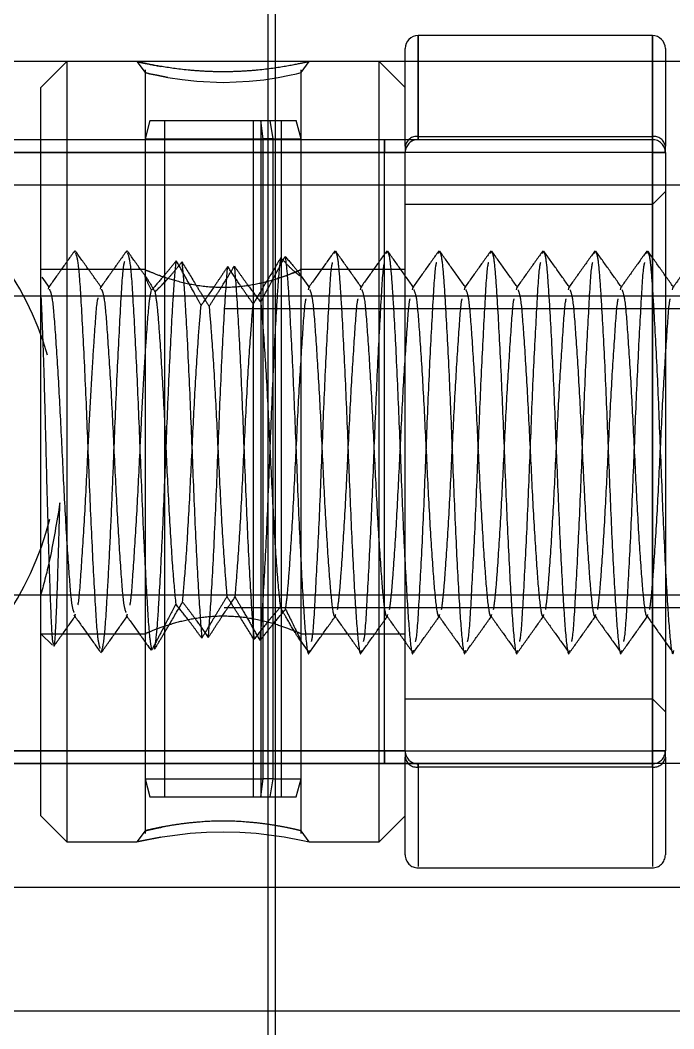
# Model space of a CAD drawing. Header units: metres. Extents: x 0 to 21025, y 0 to 14850.
# Drawn here: x 2792.48 to 2817.61, y 9337.06 to 9375.84 of the extents above; entities that cross this region are included whole.
import ezdxf

# ---------------------------------------------------------------- set-up
doc = ezdxf.new("R2010")
doc.units = ezdxf.units.M
doc.header["$LTSCALE"] = 25
doc.linetypes.add('HIDDEN2', pattern=[4.7625, 3.175, -1.5875])
for name, color, linetype in [('SL1', 8, 'Continuous'), ('SL4', 4, 'Continuous'), ('ST1', 7, 'HIDDEN2')]:
    doc.layers.add(name, color=color, linetype=linetype)

msp = doc.modelspace()

# ---------------------------------------------------------------- linework, layer by layer
at = {"layer": 'SL1'}
for p, q in [((2802.284, 9892.874), (2802.284, 9374.249)), ((2802.284, 9374.249), (2802.284, 9261.149))]:
    msp.add_line(p, q, dxfattribs=at)
at = {"layer": 'SL4'}
for p, q in [((2801.999, 9379.634), (2801.999, 9374.249)), ((2816.781, 9375.249), (2807.781, 9375.249)), ((2807.781, 9375.249), (2807.781, 9374.249)), ((2816.781, 9374.249), (2816.781, 9375.249)), ((2807.281, 9374.249), (2807.281, 9374.749)), ((2817.281, 9374.749), (2817.281, 9374.249)), ((2917.018, 9374.249), (2630.193, 9374.249)), ((2917.193, 9369.491), (2625.435, 9369.491)), ((2883.396, 9347.261), (2656.693, 9347.261)), ((2917.193, 9342.499), (2625.435, 9342.499)), ((2920.193, 9337.741), (2630.193, 9337.741))]:
    msp.add_line(p, q, dxfattribs=at)
for centre, start, end in [((2807.781, 9374.749), 90, 180), ((2816.781, 9374.749), 0, 90)]:
    msp.add_arc(centre, 0.5, start, end, dxfattribs=at)
at = {"layer": 'ST1'}
for p, q in [((2807.781, 9371.37), (2807.781, 9375.249)), ((2816.781, 9375.249), (2816.781, 9371.37)), ((2794.281, 9374.249), (2793.281, 9373.249)), ((2794.281, 9374.249), (2794.281, 9344.249)), ((2796.967, 9374.249), (2797.281, 9373.827)), ((2801.999, 9374.249), (2801.999, 9261.149)), ((2803.281, 9373.827), (2803.596, 9374.249)), ((2806.281, 9344.249), (2806.281, 9374.249)), ((2807.281, 9373.249), (2806.281, 9374.249)), ((2807.281, 9370.991), (2807.281, 9374.249)), ((2807.781, 9374.249), (2807.781, 9371.37)), ((2816.781, 9371.37), (2816.781, 9374.249)), ((2817.281, 9374.249), (2817.281, 9370.991)), ((2797.281, 9373.927), (2797.281, 9366.249)), ((2803.281, 9366.232), (2803.281, 9373.927)), ((2793.281, 9345.249), (2793.281, 9373.249)), ((2797.469, 9371.979), (2797.281, 9371.279)), ((2797.469, 9371.979), (2801.728, 9371.979)), ((2798.031, 9371.979), (2798.031, 9345.979)), ((2801.439, 9371.979), (2801.439, 9345.979)), ((2801.727, 9371.979), (2801.727, 9345.979)), ((2801.825, 9371.279), (2801.728, 9371.979)), ((2801.728, 9371.979), (2802.088, 9371.979)), ((2802.088, 9371.979), (2803.094, 9371.979)), ((2802.208, 9371.279), (2802.088, 9371.979)), ((2802.531, 9345.979), (2802.531, 9371.979)), ((2803.281, 9371.279), (2803.094, 9371.979)), ((2784.431, 9371.249), (2816.781, 9371.249)), ((2797.281, 9371.279), (2801.825, 9371.279)), ((2797.281, 9371.279), (2797.281, 9346.679)), ((2802.208, 9371.279), (2801.825, 9371.279)), ((2801.825, 9346.679), (2801.825, 9371.279)), ((2802.208, 9371.279), (2803.281, 9371.279)), ((2802.208, 9346.679), (2802.208, 9371.279)), ((2803.281, 9346.679), (2803.281, 9371.279)), ((2806.481, 9370.749), (2806.481, 9371.249)), ((2806.481, 9371.249), (2806.481, 9370.749)), ((2807.781, 9371.37), (2807.781, 9371.249)), ((2807.781, 9371.37), (2816.781, 9371.37)), ((2807.781, 9371.249), (2807.781, 9371.37)), ((2816.781, 9371.37), (2816.781, 9371.249)), ((2816.781, 9371.249), (2816.781, 9371.37)), ((2816.781, 9371.249), (2816.781, 9370.749)), ((2816.781, 9370.749), (2816.781, 9371.249)), ((2816.781, 9370.749), (2784.431, 9370.749)), ((2792.081, 9370.749), (2806.481, 9370.749)), ((2806.481, 9370.749), (2807.281, 9370.749)), ((2806.481, 9347.749), (2806.481, 9370.749)), ((2807.281, 9370.749), (2806.481, 9370.749)), ((2807.281, 9370.991), (2807.281, 9370.749)), ((2807.281, 9347.749), (2807.281, 9370.749)), ((2817.281, 9370.749), (2816.781, 9370.749)), ((2816.781, 9347.749), (2816.781, 9370.749)), ((2816.781, 9370.749), (2817.281, 9370.749)), ((2816.781, 9370.749), (2816.781, 9368.749)), ((2817.281, 9370.749), (2817.281, 9370.991)), ((2817.281, 9370.749), (2817.281, 9347.749)), ((2920.193, 9369.491), (2625.435, 9369.491)), ((2817.281, 9369.249), (2816.781, 9368.749)), ((2816.781, 9368.749), (2807.281, 9368.749)), ((2816.781, 9368.749), (2816.781, 9349.749)), ((2794.572, 9366.905), (2794.587, 9366.976)), ((2796.572, 9366.905), (2796.587, 9366.976)), ((2804.564, 9366.869), (2804.587, 9366.976)), ((2806.564, 9366.869), (2806.587, 9366.976)), ((2808.564, 9366.869), (2808.587, 9366.976)), ((2810.564, 9366.869), (2810.587, 9366.976)), ((2812.564, 9366.869), (2812.587, 9366.976)), ((2814.564, 9366.869), (2814.587, 9366.976)), ((2816.564, 9366.869), (2816.587, 9366.976)), ((2797.281, 9366.249), (2793.281, 9366.249)), ((2807.281, 9366.249), (2803.242, 9366.249)), ((2793.609, 9365.557), (2793.324, 9365.956)), ((2797.281, 9365.985), (2797.281, 9351.925)), ((2803.612, 9365.553), (2803.232, 9366.086)), ((2803.281, 9351.967), (2803.281, 9366.026)), ((2793.569, 9365.499), (2793.587, 9365.57)), ((2795.569, 9365.499), (2795.587, 9365.57)), ((2803.561, 9365.468), (2803.587, 9365.57)), ((2805.561, 9365.468), (2805.587, 9365.57)), ((2807.561, 9365.468), (2807.587, 9365.57)), ((2809.561, 9365.468), (2809.587, 9365.57)), ((2811.561, 9365.468), (2811.587, 9365.57)), ((2813.561, 9365.468), (2813.587, 9365.57)), ((2815.561, 9365.468), (2815.587, 9365.57)), ((2817.561, 9365.468), (2817.587, 9365.57)), ((2660.693, 9365.249), (2879.693, 9365.249)), ((2879.693, 9364.749), (2660.693, 9364.749)), ((2660.693, 9353.749), (2879.693, 9353.749)), ((2879.693, 9353.249), (2660.693, 9353.249)), ((2794.587, 9352.927), (2794.612, 9353.02)), ((2796.587, 9352.927), (2796.612, 9353.02)), ((2793.281, 9352.249), (2797.32, 9352.249)), ((2793.281, 9352.249), (2793.719, 9351.811)), ((2797.281, 9352.265), (2797.281, 9344.57)), ((2803.281, 9352.249), (2807.281, 9352.249)), ((2803.281, 9344.57), (2803.281, 9352.249)), ((2797.316, 9351.895), (2797.308, 9351.925)), ((2797.535, 9351.616), (2797.415, 9351.765)), ((2803.256, 9351.975), (2803.575, 9351.526)), ((2807.281, 9349.749), (2816.781, 9349.749)), ((2816.781, 9349.749), (2817.281, 9349.249)), ((2816.781, 9349.749), (2816.781, 9347.749)), ((2784.431, 9347.749), (2816.781, 9347.749)), ((2806.481, 9347.749), (2792.081, 9347.749)), ((2807.281, 9347.749), (2806.481, 9347.749)), ((2806.481, 9347.249), (2806.481, 9347.749)), ((2806.481, 9347.749), (2807.281, 9347.749)), ((2806.481, 9347.749), (2806.481, 9347.249)), ((2807.281, 9347.749), (2807.281, 9347.506)), ((2807.281, 9343.749), (2807.281, 9347.506)), ((2816.781, 9347.749), (2816.781, 9347.249)), ((2817.281, 9347.749), (2816.781, 9347.749)), ((2816.781, 9347.749), (2817.281, 9347.749)), ((2816.781, 9347.249), (2816.781, 9347.749)), ((2817.281, 9347.506), (2817.281, 9347.749)), ((2817.281, 9347.506), (2817.281, 9343.749)), ((2920.193, 9347.261), (2620.193, 9347.261)), ((2816.781, 9347.249), (2784.431, 9347.249)), ((2807.781, 9347.127), (2807.781, 9347.249)), ((2807.781, 9347.249), (2807.781, 9347.127)), ((2816.781, 9347.127), (2807.781, 9347.127)), ((2807.781, 9347.127), (2807.781, 9343.299)), ((2816.781, 9347.127), (2816.781, 9347.249)), ((2816.781, 9347.249), (2816.781, 9347.127)), ((2816.781, 9347.127), (2816.781, 9343.299)), ((2797.281, 9346.679), (2801.825, 9346.679)), ((2797.281, 9346.679), (2797.469, 9345.979)), ((2801.728, 9345.979), (2801.825, 9346.679)), ((2802.208, 9346.679), (2801.825, 9346.679)), ((2802.088, 9345.979), (2802.208, 9346.679)), ((2802.208, 9346.679), (2803.281, 9346.679)), ((2803.094, 9345.979), (2803.281, 9346.679)), ((2797.469, 9345.979), (2801.728, 9345.979)), ((2801.728, 9345.979), (2802.088, 9345.979)), ((2802.088, 9345.979), (2803.094, 9345.979)), ((2793.281, 9345.249), (2794.281, 9344.249)), ((2806.281, 9344.249), (2807.281, 9345.249)), ((2797.281, 9344.67), (2796.967, 9344.249)), ((2803.596, 9344.249), (2803.281, 9344.67)), ((2794.281, 9344.249), (2796.968, 9344.249)), ((2803.596, 9344.249), (2806.281, 9344.249)), ((2807.781, 9343.249), (2816.781, 9343.249)), ((2917.193, 9337.741), (2630.193, 9337.741))]:
    msp.add_line(p, q, dxfattribs=at)
at = {"layer": 'ST1', "flags": 128}
for points in [[(2798.161, 9373.638), (2797.73, 9373.72), (2797.459, 9373.78), (2797.281, 9373.827), (2797.458, 9373.78), (2797.729, 9373.721), (2798.16, 9373.638), (2798.711, 9373.554), (2799.275, 9373.494), (2800.281, 9373.446), (2801.286, 9373.493), (2801.851, 9373.553), (2802.401, 9373.637), (2802.833, 9373.72), (2803.104, 9373.78), (2803.281, 9373.827), (2803.281, 9373.827)], [(2797.889, 9344.434), (2797.223, 9344.305), (2796.967, 9344.249), (2797.223, 9344.306), (2797.939, 9344.444), (2799.014, 9344.582), (2799.64, 9344.626), (2800.284, 9344.641), (2800.926, 9344.626), (2801.553, 9344.582), (2802.627, 9344.443), (2803.341, 9344.306), (2803.596, 9344.249), (2803.596, 9344.249)]]:
    msp.add_lwpolyline(points, dxfattribs=at)
at = {"layer": 'ST1'}
for centre, radius, start, end in [((2781.999, 9359.634), 12, 16.1214, 263.0976), ((2807.728, 9370.921), 0.452, 83.2366, 171.0568), ((2807.781, 9370.749), 0.5, 90, 180), ((2816.835, 9370.921), 0.452, 8.9432, 96.7634), ((2816.781, 9370.749), 0.5, 0, 90), ((2781.999, 9359.634), 12, 263.0976, 345.6629), ((2807.781, 9347.749), 0.5, 180, 270), ((2807.728, 9347.576), 0.452, 188.9432, 276.7634), ((2816.781, 9347.749), 0.5, 270, 0), ((2816.835, 9347.576), 0.452, 263.2366, 351.0568), ((2807.781, 9343.749), 0.5, 180, 270), ((2816.781, 9343.749), 0.5, 270, 0)]:
    msp.add_arc(centre, radius, start, end, dxfattribs=at)
for points, knots in [([(2803.596, 9374.249), (2803.544, 9374.237), (2803.441, 9374.213), (2802.686, 9374.053), (2801.766, 9373.926), (2800.932, 9373.866), (2800.281, 9373.851), (2799.629, 9373.866), (2798.797, 9373.926), (2797.869, 9374.054), (2797.144, 9374.207), (2796.883, 9374.269), (2797.118, 9374.209), (2797.639, 9374.11), (2797.889, 9374.063)], [0, 0, 0, 0, 0.101742, 0.202799, 0.302648, 0.352799, 0.40214, 0.45142, 0.501684, 0.601534, 0.702618, 0.804466, 0.906104, 1, 1, 1, 1]), ([(2794.572, 9366.968), (2794.405, 9366.733), (2794.07, 9366.263), (2793.735, 9365.794), (2793.568, 9365.559)], [0, 0, 0, 0, 0.5000814, 1, 1, 1, 1]), ([(2795.609, 9365.557), (2795.441, 9365.792), (2795.106, 9366.262), (2794.771, 9366.732), (2794.604, 9366.967)], [0, 0, 0, 0, 0.499907, 1, 1, 1, 1]), ([(2794.604, 9366.901), (2794.642, 9366.793), (2794.723, 9366.565), (2794.831, 9364.832), (2794.967, 9362.291), (2795.087, 9359.249), (2795.208, 9356.204), (2795.344, 9353.671), (2795.446, 9351.999), (2795.521, 9351.777), (2795.553, 9351.682)], [0, 0, 0, 0, 0.1162026, 0.2449171, 0.3789223, 0.5095057, 0.6400891, 0.7740943, 0.9028088, 1, 1, 1, 1]), ([(2796.572, 9366.968), (2796.405, 9366.733), (2796.07, 9366.263), (2795.735, 9365.794), (2795.568, 9365.559)], [0, 0, 0, 0, 0.5000814, 1, 1, 1, 1]), ([(2797.309, 9365.978), (2797.241, 9366.072), (2797.006, 9366.402), (2796.771, 9366.732), (2796.604, 9366.967)], [0, 0, 0, 0, 0.28737, 1, 1, 1, 1]), ([(2796.604, 9366.901), (2796.642, 9366.793), (2796.723, 9366.565), (2796.831, 9364.832), (2796.967, 9362.292), (2797.087, 9359.248), (2797.208, 9356.208), (2797.344, 9353.657), (2797.442, 9352.12), (2797.509, 9351.756), (2797.535, 9351.616)], [0, 0, 0, 0, 0.118163, 0.249048, 0.385314, 0.5181, 0.650886, 0.787151, 0.918037, 1, 1, 1, 1]), ([(2804.564, 9366.957), (2804.397, 9366.722), (2804.062, 9366.252), (2803.727, 9365.783), (2803.559, 9365.548)], [0, 0, 0, 0, 0.500089, 1, 1, 1, 1]), ([(2805.612, 9365.553), (2805.445, 9365.787), (2805.11, 9366.256), (2804.776, 9366.726), (2804.609, 9366.96)], [0, 0, 0, 0, 0.499958, 1, 1, 1, 1]), ([(2804.609, 9366.917), (2804.628, 9366.883), (2804.678, 9366.794), (2804.75, 9366.066), (2804.844, 9364.612), (2804.967, 9362.285), (2805.087, 9359.248), (2805.208, 9356.215), (2805.344, 9353.627), (2805.457, 9351.994), (2805.551, 9351.321), (2805.6, 9351.578), (2805.607, 9351.612)], [0, 0, 0, 0, 0.055573, 0.142553, 0.229074, 0.356478, 0.480628, 0.604778, 0.732181, 0.854555, 0.980855, 1, 1, 1, 1]), ([(2806.564, 9366.957), (2806.397, 9366.722), (2806.062, 9366.252), (2805.727, 9365.783), (2805.559, 9365.548)], [0, 0, 0, 0, 0.500089, 1, 1, 1, 1]), ([(2807.612, 9365.553), (2807.445, 9365.787), (2807.11, 9366.256), (2806.776, 9366.726), (2806.609, 9366.96)], [0, 0, 0, 0, 0.499958, 1, 1, 1, 1]), ([(2806.609, 9366.917), (2806.628, 9366.883), (2806.678, 9366.794), (2806.75, 9366.066), (2806.844, 9364.612), (2806.967, 9362.285), (2807.087, 9359.248), (2807.208, 9356.215), (2807.344, 9353.627), (2807.457, 9351.994), (2807.551, 9351.321), (2807.6, 9351.578), (2807.607, 9351.612)], [0, 0, 0, 0, 0.055573, 0.142553, 0.229074, 0.356478, 0.480628, 0.604778, 0.732181, 0.854555, 0.980855, 1, 1, 1, 1]), ([(2808.564, 9366.957), (2808.397, 9366.722), (2808.062, 9366.252), (2807.727, 9365.783), (2807.559, 9365.548)], [0, 0, 0, 0, 0.500089, 1, 1, 1, 1]), ([(2809.612, 9365.553), (2809.445, 9365.787), (2809.11, 9366.256), (2808.776, 9366.726), (2808.609, 9366.96)], [0, 0, 0, 0, 0.499958, 1, 1, 1, 1]), ([(2808.609, 9366.917), (2808.628, 9366.883), (2808.678, 9366.794), (2808.75, 9366.066), (2808.844, 9364.612), (2808.967, 9362.285), (2809.087, 9359.248), (2809.208, 9356.215), (2809.344, 9353.627), (2809.457, 9351.994), (2809.551, 9351.321), (2809.6, 9351.578), (2809.607, 9351.612)], [0, 0, 0, 0, 0.055573, 0.142553, 0.229074, 0.356478, 0.480628, 0.604778, 0.732181, 0.854555, 0.980855, 1, 1, 1, 1]), ([(2810.564, 9366.957), (2810.397, 9366.722), (2810.062, 9366.252), (2809.727, 9365.783), (2809.559, 9365.548)], [0, 0, 0, 0, 0.500089, 1, 1, 1, 1]), ([(2811.612, 9365.553), (2811.445, 9365.787), (2811.11, 9366.256), (2810.776, 9366.726), (2810.609, 9366.96)], [0, 0, 0, 0, 0.499958, 1, 1, 1, 1]), ([(2810.609, 9366.917), (2810.628, 9366.883), (2810.678, 9366.794), (2810.75, 9366.066), (2810.844, 9364.612), (2810.967, 9362.285), (2811.087, 9359.248), (2811.208, 9356.215), (2811.344, 9353.627), (2811.457, 9351.994), (2811.551, 9351.321), (2811.6, 9351.578), (2811.607, 9351.612)], [0, 0, 0, 0, 0.055573, 0.142553, 0.229074, 0.356478, 0.480628, 0.604778, 0.732181, 0.854555, 0.980855, 1, 1, 1, 1]), ([(2812.564, 9366.957), (2812.397, 9366.722), (2812.062, 9366.252), (2811.727, 9365.783), (2811.559, 9365.548)], [0, 0, 0, 0, 0.500089, 1, 1, 1, 1]), ([(2813.612, 9365.553), (2813.445, 9365.787), (2813.11, 9366.256), (2812.776, 9366.726), (2812.609, 9366.96)], [0, 0, 0, 0, 0.499958, 1, 1, 1, 1]), ([(2812.609, 9366.917), (2812.628, 9366.883), (2812.678, 9366.794), (2812.75, 9366.066), (2812.844, 9364.612), (2812.967, 9362.285), (2813.087, 9359.248), (2813.208, 9356.215), (2813.344, 9353.627), (2813.457, 9351.994), (2813.551, 9351.321), (2813.6, 9351.578), (2813.607, 9351.612)], [0, 0, 0, 0, 0.055573, 0.142553, 0.229074, 0.356478, 0.480628, 0.604778, 0.732181, 0.854555, 0.980855, 1, 1, 1, 1]), ([(2814.564, 9366.957), (2814.397, 9366.722), (2814.062, 9366.252), (2813.727, 9365.783), (2813.559, 9365.548)], [0, 0, 0, 0, 0.500089, 1, 1, 1, 1]), ([(2815.612, 9365.553), (2815.445, 9365.787), (2815.11, 9366.256), (2814.776, 9366.726), (2814.609, 9366.96)], [0, 0, 0, 0, 0.4999583, 1, 1, 1, 1]), ([(2814.609, 9366.917), (2814.628, 9366.883), (2814.678, 9366.794), (2814.75, 9366.066), (2814.844, 9364.612), (2814.967, 9362.285), (2815.087, 9359.248), (2815.208, 9356.215), (2815.344, 9353.627), (2815.457, 9351.994), (2815.551, 9351.321), (2815.6, 9351.578), (2815.607, 9351.612)], [0, 0, 0, 0, 0.055573, 0.142553, 0.229074, 0.356478, 0.480628, 0.604778, 0.732181, 0.854555, 0.980855, 1, 1, 1, 1]), ([(2816.564, 9366.957), (2816.397, 9366.722), (2816.062, 9366.252), (2815.727, 9365.783), (2815.559, 9365.548)], [0, 0, 0, 0, 0.500089, 1, 1, 1, 1]), ([(2817.612, 9365.553), (2817.445, 9365.787), (2817.11, 9366.256), (2816.776, 9366.726), (2816.609, 9366.96)], [0, 0, 0, 0, 0.4999583, 1, 1, 1, 1]), ([(2816.609, 9366.917), (2816.628, 9366.883), (2816.678, 9366.794), (2816.75, 9366.066), (2816.844, 9364.612), (2816.967, 9362.285), (2817.087, 9359.248), (2817.208, 9356.215), (2817.344, 9353.627), (2817.457, 9351.994), (2817.551, 9351.321), (2817.6, 9351.578), (2817.607, 9351.612)], [0, 0, 0, 0, 0.055573, 0.142553, 0.229074, 0.356478, 0.480628, 0.604778, 0.732181, 0.854555, 0.980855, 1, 1, 1, 1]), ([(2818.564, 9366.957), (2818.397, 9366.722), (2818.062, 9366.252), (2817.727, 9365.783), (2817.559, 9365.548)], [0, 0, 0, 0, 0.5000892, 1, 1, 1, 1]), ([(2795.587, 9351.521), (2795.631, 9351.639), (2795.718, 9351.871), (2795.818, 9353.465), (2795.921, 9355.338), (2796.009, 9357.241), (2796.1, 9359.584), (2796.208, 9362.302), (2796.345, 9364.798), (2796.43, 9366.309), (2796.485, 9366.513), (2796.499, 9366.563)], [0, 0, 0, 0, 0.138115, 0.271936, 0.365132, 0.458324, 0.548017, 0.683781, 0.823102, 0.956923, 1, 1, 1, 1]), ([(2798.484, 9366.593), (2798.395, 9366.483), (2798.217, 9366.261), (2797.868, 9365.847), (2797.663, 9365.615), (2797.525, 9365.458)], [0, 0, 0, 0, 0.245874, 0.491876, 1, 1, 1, 1]), ([(2797.65, 9351.657), (2797.681, 9351.866), (2797.744, 9352.281), (2797.841, 9353.849), (2797.967, 9356.208), (2798.087, 9359.249), (2798.208, 9362.289), (2798.326, 9364.518), (2798.414, 9365.921), (2798.46, 9366.37), (2798.484, 9366.593)], [0, 0, 0, 0, 0.113372, 0.225249, 0.376702, 0.524287, 0.671873, 0.823326, 0.912077, 1, 1, 1, 1]), ([(2797.665, 9365.397), (2797.825, 9365.554), (2798.063, 9365.785), (2798.427, 9366.208), (2798.607, 9366.431), (2798.697, 9366.544)], [0, 0, 0, 0, 0.509215, 0.752961, 1, 1, 1, 1]), ([(2799.436, 9364.877), (2799.356, 9365.022), (2799.155, 9365.385), (2798.835, 9365.961), (2798.601, 9366.382), (2798.484, 9366.593)], [0, 0, 0, 0, 0.248503, 0.623083, 1, 1, 1, 1]), ([(2798.697, 9366.544), (2798.719, 9366.321), (2798.764, 9365.874), (2798.85, 9364.497), (2798.967, 9362.29), (2799.087, 9359.244), (2799.208, 9356.224), (2799.345, 9353.564), (2799.424, 9352.574), (2799.463, 9352.08)], [0, 0, 0, 0, 0.091539, 0.184266, 0.349273, 0.510066, 0.67086, 0.835866, 1, 1, 1, 1]), ([(2798.697, 9366.544), (2798.867, 9366.266), (2799.123, 9365.847), (2799.475, 9365.274), (2799.653, 9364.984), (2799.743, 9364.839)], [0, 0, 0, 0, 0.496833, 0.748087, 1, 1, 1, 1]), ([(2802.5, 9366.708), (2802.353, 9366.462), (2802.111, 9366.058), (2801.752, 9365.455), (2801.545, 9365.107), (2801.442, 9364.932)], [0, 0, 0, 0, 0.433845, 0.716111, 1, 1, 1, 1]), ([(2801.701, 9351.987), (2801.723, 9352.208), (2801.766, 9352.654), (2801.85, 9354.013), (2801.967, 9356.209), (2802.087, 9359.248), (2802.208, 9362.289), (2802.33, 9364.57), (2802.421, 9366.041), (2802.474, 9366.485), (2802.5, 9366.708)], [0, 0, 0, 0, 0.085004, 0.171301, 0.329311, 0.483287, 0.637262, 0.795272, 0.897616, 1, 1, 1, 1]), ([(2801.726, 9364.997), (2801.87, 9365.268), (2802.103, 9365.708), (2802.418, 9366.295), (2802.583, 9366.604), (2802.666, 9366.758)], [0, 0, 0, 0, 0.441766, 0.719681, 1, 1, 1, 1]), ([(2803.248, 9366.002), (2803.194, 9366.038), (2803.087, 9366.111), (2802.79, 9366.391), (2802.581, 9366.619), (2802.5, 9366.708)], [0, 0, 0, 0, 0.3809856, 0.7602274, 1, 1, 1, 1]), ([(2802.666, 9366.758), (2802.813, 9366.586), (2803.081, 9366.271), (2803.28, 9366.037), (2803.261, 9366.028), (2803.255, 9366.026)], [0, 0, 0, 0, 0.456539, 0.833311, 1, 1, 1, 1]), ([(2802.666, 9366.758), (2802.694, 9366.539), (2802.751, 9366.102), (2802.844, 9364.597), (2802.967, 9362.29), (2803.087, 9359.247), (2803.208, 9356.216), (2803.344, 9353.627), (2803.457, 9351.994), (2803.551, 9351.321), (2803.6, 9351.578), (2803.607, 9351.612)], [0, 0, 0, 0, 0.0920974, 0.1837104, 0.3186105, 0.4500661, 0.5815217, 0.7164219, 0.845996, 0.9797284, 1, 1, 1, 1]), ([(2803.68, 9351.954), (2803.692, 9352), (2803.747, 9352.202), (2803.83, 9353.702), (2803.967, 9356.197), (2804.087, 9359.248), (2804.208, 9362.301), (2804.345, 9364.793), (2804.427, 9366.283), (2804.48, 9366.485), (2804.491, 9366.527)], [0, 0, 0, 0, 0.043096, 0.193298, 0.349673, 0.502056, 0.654439, 0.810815, 0.961016, 1, 1, 1, 1]), ([(2805.68, 9351.954), (2805.692, 9352), (2805.747, 9352.202), (2805.83, 9353.702), (2805.967, 9356.197), (2806.087, 9359.248), (2806.208, 9362.301), (2806.345, 9364.793), (2806.427, 9366.283), (2806.48, 9366.485), (2806.491, 9366.527)], [0, 0, 0, 0, 0.043096, 0.193298, 0.349673, 0.502056, 0.654439, 0.810815, 0.961016, 1, 1, 1, 1]), ([(2807.68, 9351.954), (2807.692, 9352), (2807.747, 9352.202), (2807.83, 9353.702), (2807.967, 9356.197), (2808.087, 9359.248), (2808.208, 9362.301), (2808.345, 9364.793), (2808.427, 9366.283), (2808.48, 9366.485), (2808.491, 9366.527)], [0, 0, 0, 0, 0.043096, 0.193298, 0.349673, 0.502056, 0.654439, 0.810815, 0.961016, 1, 1, 1, 1]), ([(2809.68, 9351.954), (2809.692, 9352), (2809.747, 9352.202), (2809.83, 9353.702), (2809.967, 9356.197), (2810.087, 9359.248), (2810.208, 9362.301), (2810.345, 9364.793), (2810.427, 9366.283), (2810.48, 9366.485), (2810.491, 9366.527)], [0, 0, 0, 0, 0.043096, 0.193298, 0.349673, 0.502056, 0.654439, 0.810815, 0.961016, 1, 1, 1, 1]), ([(2811.68, 9351.954), (2811.692, 9352), (2811.747, 9352.202), (2811.83, 9353.702), (2811.967, 9356.197), (2812.087, 9359.248), (2812.208, 9362.301), (2812.345, 9364.793), (2812.427, 9366.283), (2812.48, 9366.485), (2812.491, 9366.527)], [0, 0, 0, 0, 0.043096, 0.193298, 0.349673, 0.502056, 0.654439, 0.810815, 0.961016, 1, 1, 1, 1]), ([(2813.68, 9351.954), (2813.692, 9352), (2813.747, 9352.202), (2813.83, 9353.702), (2813.967, 9356.197), (2814.087, 9359.248), (2814.208, 9362.301), (2814.345, 9364.793), (2814.427, 9366.283), (2814.48, 9366.485), (2814.491, 9366.527)], [0, 0, 0, 0, 0.043096, 0.193298, 0.349673, 0.502056, 0.654439, 0.810815, 0.961016, 1, 1, 1, 1]), ([(2815.68, 9351.954), (2815.692, 9352), (2815.747, 9352.202), (2815.83, 9353.702), (2815.967, 9356.197), (2816.087, 9359.248), (2816.208, 9362.301), (2816.345, 9364.793), (2816.427, 9366.283), (2816.48, 9366.485), (2816.491, 9366.527)], [0, 0, 0, 0, 0.043096, 0.193298, 0.349673, 0.502056, 0.654439, 0.810815, 0.961016, 1, 1, 1, 1]), ([(2797.281, 9366.249), (2797.312, 9366.235), (2797.372, 9366.209), (2797.84, 9366.021), (2798.549, 9365.79), (2799.479, 9365.597), (2800.489, 9365.551), (2801.429, 9365.658), (2802.25, 9365.86), (2802.902, 9366.089), (2803.276, 9366.246), (2803.311, 9366.26), (2803.019, 9366.143), (2802.681, 9365.996), (2802.39, 9365.919), (2802.354, 9365.909)], [0, 0, 0, 0, 0.08044, 0.160732, 0.244891, 0.333421, 0.417443, 0.494626, 0.573551, 0.659565, 0.747712, 0.830004, 0.907964, 0.988404, 1, 1, 1, 1]), ([(2800.458, 9366.372), (2800.37, 9366.24), (2800.194, 9365.975), (2799.855, 9365.473), (2799.6, 9365.11), (2799.436, 9364.877)], [0, 0, 0, 0, 0.262288, 0.524583, 1, 1, 1, 1]), ([(2799.714, 9352.105), (2799.753, 9352.593), (2799.831, 9353.583), (2799.967, 9356.223), (2800.087, 9359.249), (2800.208, 9362.274), (2800.343, 9364.898), (2800.42, 9365.888), (2800.458, 9366.372)], [0, 0, 0, 0, 0.165658, 0.335718, 0.501437, 0.667155, 0.837216, 1, 1, 1, 1]), ([(2799.743, 9364.839), (2799.829, 9364.972), (2800.001, 9365.238), (2800.327, 9365.753), (2800.563, 9366.135), (2800.715, 9366.383)], [0, 0, 0, 0, 0.2609815, 0.5219522, 1, 1, 1, 1]), ([(2801.442, 9364.932), (2801.351, 9365.059), (2801.17, 9365.311), (2800.841, 9365.79), (2800.606, 9366.147), (2800.458, 9366.372)], [0, 0, 0, 0, 0.2708313, 0.5416207, 1, 1, 1, 1]), ([(2800.715, 9366.383), (2800.754, 9365.897), (2800.831, 9364.907), (2800.967, 9362.273), (2801.087, 9359.253), (2801.208, 9356.208), (2801.324, 9354.03), (2801.407, 9352.691), (2801.448, 9352.248), (2801.469, 9352.029)], [0, 0, 0, 0, 0.162123, 0.329894, 0.49338, 0.656866, 0.824637, 0.913089, 1, 1, 1, 1]), ([(2800.715, 9366.383), (2800.806, 9366.253), (2800.988, 9365.994), (2801.324, 9365.526), (2801.571, 9365.201), (2801.726, 9364.997)], [0, 0, 0, 0, 0.272181, 0.544383, 1, 1, 1, 1]), ([(2797.525, 9365.458), (2797.458, 9365.598), (2797.341, 9365.841), (2797.268, 9366.016), (2797.294, 9366.005), (2797.419, 9365.815), (2797.571, 9365.557), (2797.665, 9365.397)], [0, 0, 0, 0, 0.232062, 0.405334, 0.579425, 0.739184, 1, 1, 1, 1]), ([(2793.607, 9365.494), (2793.644, 9365.408), (2793.724, 9365.223), (2793.831, 9363.815), (2793.967, 9361.738), (2794.087, 9359.249), (2794.208, 9356.758), (2794.344, 9354.687), (2794.446, 9353.323), (2794.52, 9353.143), (2794.551, 9353.066)], [0, 0, 0, 0, 0.112986, 0.242437, 0.377219, 0.508553, 0.639887, 0.774669, 0.90412, 1, 1, 1, 1]), ([(2795.607, 9365.494), (2795.644, 9365.408), (2795.724, 9365.223), (2795.831, 9363.815), (2795.967, 9361.738), (2796.087, 9359.249), (2796.208, 9356.758), (2796.344, 9354.687), (2796.446, 9353.323), (2796.52, 9353.143), (2796.551, 9353.066)], [0, 0, 0, 0, 0.112986, 0.242437, 0.377219, 0.508553, 0.639887, 0.774669, 0.90412, 1, 1, 1, 1]), ([(2796.701, 9353.359), (2796.706, 9353.377), (2796.753, 9353.538), (2796.83, 9354.726), (2796.967, 9356.746), (2797.079, 9359.061), (2797.179, 9361.149), (2797.268, 9362.67), (2797.365, 9364.081), (2797.439, 9365.041), (2797.503, 9365.349), (2797.525, 9365.458)], [0, 0, 0, 0, 0.018267, 0.165621, 0.319042, 0.468539, 0.582958, 0.701335, 0.772441, 0.919794, 1, 1, 1, 1]), ([(2797.665, 9365.397), (2797.693, 9365.218), (2797.75, 9364.861), (2797.844, 9363.627), (2797.967, 9361.737), (2798.087, 9359.245), (2798.208, 9356.774), (2798.344, 9354.606), (2798.423, 9353.796), (2798.462, 9353.394)], [0, 0, 0, 0, 0.109023, 0.217406, 0.376039, 0.530614, 0.685189, 0.843822, 1, 1, 1, 1]), ([(2803.611, 9365.481), (2803.647, 9365.397), (2803.725, 9365.213), (2803.831, 9363.814), (2803.967, 9361.739), (2804.087, 9359.247), (2804.208, 9356.766), (2804.344, 9354.655), (2804.457, 9353.295), (2804.552, 9352.804), (2804.603, 9352.967), (2804.611, 9352.993)], [0, 0, 0, 0, 0.103426, 0.225711, 0.353032, 0.477096, 0.60116, 0.728481, 0.850766, 0.976983, 1, 1, 1, 1]), ([(2805.611, 9365.481), (2805.647, 9365.397), (2805.725, 9365.213), (2805.831, 9363.814), (2805.967, 9361.739), (2806.087, 9359.247), (2806.208, 9356.766), (2806.344, 9354.655), (2806.457, 9353.295), (2806.552, 9352.804), (2806.603, 9352.967), (2806.611, 9352.993)], [0, 0, 0, 0, 0.103426, 0.225711, 0.353032, 0.477096, 0.60116, 0.728481, 0.850766, 0.976983, 1, 1, 1, 1]), ([(2807.611, 9365.481), (2807.647, 9365.397), (2807.725, 9365.213), (2807.831, 9363.814), (2807.967, 9361.739), (2808.087, 9359.247), (2808.208, 9356.766), (2808.344, 9354.655), (2808.457, 9353.295), (2808.552, 9352.804), (2808.603, 9352.967), (2808.611, 9352.993)], [0, 0, 0, 0, 0.103426, 0.225711, 0.353032, 0.477096, 0.60116, 0.728481, 0.850766, 0.976983, 1, 1, 1, 1]), ([(2809.611, 9365.481), (2809.647, 9365.397), (2809.725, 9365.213), (2809.831, 9363.814), (2809.967, 9361.739), (2810.087, 9359.247), (2810.208, 9356.766), (2810.344, 9354.655), (2810.457, 9353.295), (2810.552, 9352.804), (2810.603, 9352.967), (2810.611, 9352.993)], [0, 0, 0, 0, 0.103426, 0.225711, 0.353032, 0.477096, 0.60116, 0.728481, 0.850766, 0.976983, 1, 1, 1, 1]), ([(2811.611, 9365.481), (2811.647, 9365.397), (2811.725, 9365.213), (2811.831, 9363.814), (2811.967, 9361.739), (2812.087, 9359.247), (2812.208, 9356.766), (2812.344, 9354.655), (2812.457, 9353.295), (2812.552, 9352.804), (2812.603, 9352.967), (2812.611, 9352.993)], [0, 0, 0, 0, 0.103426, 0.225711, 0.353032, 0.477096, 0.60116, 0.728481, 0.850766, 0.976983, 1, 1, 1, 1]), ([(2813.611, 9365.481), (2813.647, 9365.397), (2813.725, 9365.213), (2813.831, 9363.814), (2813.967, 9361.739), (2814.087, 9359.247), (2814.208, 9356.766), (2814.344, 9354.655), (2814.457, 9353.295), (2814.552, 9352.804), (2814.603, 9352.967), (2814.611, 9352.993)], [0, 0, 0, 0, 0.103426, 0.225711, 0.353032, 0.477096, 0.60116, 0.728481, 0.850766, 0.976983, 1, 1, 1, 1]), ([(2815.611, 9365.481), (2815.647, 9365.397), (2815.725, 9365.213), (2815.831, 9363.814), (2815.967, 9361.739), (2816.087, 9359.247), (2816.208, 9356.766), (2816.344, 9354.655), (2816.457, 9353.295), (2816.552, 9352.804), (2816.603, 9352.967), (2816.611, 9352.993)], [0, 0, 0, 0, 0.103426, 0.225711, 0.353032, 0.477096, 0.60116, 0.728481, 0.850766, 0.976983, 1, 1, 1, 1]), ([(2793.281, 9365.188), (2793.302, 9364.715), (2793.343, 9363.769), (2793.411, 9361.638), (2793.47, 9359.267), (2793.53, 9356.844), (2793.597, 9354.637), (2793.658, 9352.941), (2793.71, 9351.928), (2793.747, 9351.876), (2793.762, 9351.855)], [0, 0, 0, 0, 0.127856, 0.255712, 0.383567, 0.511324, 0.64267, 0.774035, 0.905324, 1, 1, 1, 1]), ([(2794.701, 9353.359), (2794.706, 9353.377), (2794.753, 9353.538), (2794.83, 9354.726), (2794.967, 9356.746), (2795.079, 9359.062), (2795.179, 9361.147), (2795.268, 9362.677), (2795.365, 9364.06), (2795.424, 9364.975), (2795.473, 9365.137), (2795.48, 9365.16)], [0, 0, 0, 0, 0.01933, 0.175262, 0.337615, 0.495815, 0.616894, 0.742163, 0.817408, 0.97334, 1, 1, 1, 1]), ([(2800.744, 9353.665), (2800.773, 9354.002), (2800.842, 9354.796), (2800.967, 9356.772), (2801.087, 9359.249), (2801.208, 9361.725), (2801.337, 9363.767), (2801.409, 9364.57), (2801.442, 9364.932)], [0, 0, 0, 0, 0.1333333, 0.3150321, 0.4920832, 0.6691343, 0.8508331, 1, 1, 1, 1]), ([(2801.726, 9364.997), (2801.761, 9364.619), (2801.835, 9363.812), (2801.967, 9361.725), (2802.087, 9359.248), (2802.208, 9356.774), (2802.351, 9354.498), (2802.435, 9353.693), (2802.48, 9353.266)], [0, 0, 0, 0, 0.1478206, 0.3156981, 0.4792815, 0.642865, 0.8107425, 1, 1, 1, 1]), ([(2802.682, 9353.189), (2802.707, 9353.371), (2802.757, 9353.738), (2802.847, 9354.915), (2802.967, 9356.763), (2803.087, 9359.245), (2803.208, 9361.75), (2803.345, 9363.77), (2803.421, 9364.953), (2803.467, 9365.114), (2803.472, 9365.13)], [0, 0, 0, 0, 0.098651, 0.197725, 0.357803, 0.513786, 0.669769, 0.829847, 0.983594, 1, 1, 1, 1]), ([(2804.682, 9353.189), (2804.707, 9353.371), (2804.757, 9353.738), (2804.847, 9354.915), (2804.967, 9356.763), (2805.087, 9359.245), (2805.208, 9361.75), (2805.345, 9363.77), (2805.421, 9364.953), (2805.467, 9365.114), (2805.472, 9365.13)], [0, 0, 0, 0, 0.098651, 0.197725, 0.357803, 0.513786, 0.669769, 0.829847, 0.983594, 1, 1, 1, 1]), ([(2806.682, 9353.189), (2806.707, 9353.371), (2806.757, 9353.738), (2806.847, 9354.915), (2806.967, 9356.763), (2807.087, 9359.245), (2807.208, 9361.75), (2807.345, 9363.77), (2807.421, 9364.953), (2807.467, 9365.114), (2807.472, 9365.13)], [0, 0, 0, 0, 0.098651, 0.197725, 0.357803, 0.513786, 0.669769, 0.829847, 0.983594, 1, 1, 1, 1]), ([(2808.682, 9353.189), (2808.707, 9353.371), (2808.757, 9353.738), (2808.847, 9354.915), (2808.967, 9356.763), (2809.087, 9359.245), (2809.208, 9361.75), (2809.345, 9363.77), (2809.421, 9364.953), (2809.467, 9365.114), (2809.472, 9365.13)], [0, 0, 0, 0, 0.098651, 0.197725, 0.357803, 0.513786, 0.669769, 0.829847, 0.983594, 1, 1, 1, 1]), ([(2810.682, 9353.189), (2810.707, 9353.371), (2810.757, 9353.738), (2810.847, 9354.915), (2810.967, 9356.763), (2811.087, 9359.245), (2811.208, 9361.75), (2811.345, 9363.77), (2811.421, 9364.953), (2811.467, 9365.114), (2811.472, 9365.13)], [0, 0, 0, 0, 0.098651, 0.197725, 0.357803, 0.513786, 0.669769, 0.829847, 0.983594, 1, 1, 1, 1]), ([(2812.682, 9353.189), (2812.707, 9353.371), (2812.757, 9353.738), (2812.847, 9354.915), (2812.967, 9356.763), (2813.087, 9359.245), (2813.208, 9361.75), (2813.345, 9363.77), (2813.421, 9364.953), (2813.467, 9365.114), (2813.472, 9365.13)], [0, 0, 0, 0, 0.098651, 0.197725, 0.357803, 0.513786, 0.669769, 0.829847, 0.983594, 1, 1, 1, 1]), ([(2814.682, 9353.189), (2814.707, 9353.371), (2814.757, 9353.738), (2814.847, 9354.915), (2814.967, 9356.763), (2815.087, 9359.245), (2815.208, 9361.75), (2815.345, 9363.77), (2815.421, 9364.953), (2815.467, 9365.114), (2815.472, 9365.13)], [0, 0, 0, 0, 0.098651, 0.197725, 0.357803, 0.513786, 0.669769, 0.829847, 0.983594, 1, 1, 1, 1]), ([(2816.682, 9353.189), (2816.707, 9353.371), (2816.757, 9353.738), (2816.847, 9354.915), (2816.967, 9356.763), (2817.087, 9359.245), (2817.208, 9361.75), (2817.345, 9363.77), (2817.421, 9364.953), (2817.467, 9365.114), (2817.472, 9365.13)], [0, 0, 0, 0, 0.098651, 0.197725, 0.357803, 0.513786, 0.669769, 0.829847, 0.983594, 1, 1, 1, 1]), ([(2798.723, 9353.47), (2798.758, 9353.855), (2798.834, 9354.664), (2798.967, 9356.773), (2799.087, 9359.248), (2799.208, 9361.725), (2799.335, 9363.73), (2799.405, 9364.529), (2799.436, 9364.877)], [0, 0, 0, 0, 0.161443, 0.339076, 0.512165, 0.685254, 0.862887, 1, 1, 1, 1]), ([(2799.743, 9364.839), (2799.772, 9364.501), (2799.841, 9363.705), (2799.967, 9361.725), (2800.087, 9359.249), (2800.208, 9356.772), (2800.333, 9354.807), (2800.401, 9354.014), (2800.429, 9353.682)], [0, 0, 0, 0, 0.1367529, 0.3216702, 0.5018576, 0.682045, 0.8669623, 1, 1, 1, 1]), ([(2794.009, 9357.287), (2793.884, 9356.54), (2793.647, 9355.114), (2793.399, 9354.205), (2793.281, 9353.772)], [0, 0, 0, 0, 0.523722, 1, 1, 1, 1]), ([(2793.776, 9351.807), (2793.778, 9351.798), (2793.802, 9351.7), (2793.846, 9352.31), (2793.902, 9353.647), (2793.961, 9355.454), (2793.995, 9356.773), (2794.009, 9357.287)], [0, 0, 0, 0, 0.024344, 0.290236, 0.55602, 0.826852, 1, 1, 1, 1]), ([(2798.462, 9353.394), (2798.325, 9353.131), (2798.09, 9352.678), (2797.774, 9352.075), (2797.615, 9351.77), (2797.535, 9351.616)], [0, 0, 0, 0, 0.407732, 0.700309, 1, 1, 1, 1]), ([(2797.65, 9351.657), (2797.737, 9351.802), (2797.912, 9352.092), (2798.273, 9352.701), (2798.55, 9353.175), (2798.723, 9353.47)], [0, 0, 0, 0, 0.275087, 0.549567, 1, 1, 1, 1]), ([(2799.463, 9352.08), (2799.371, 9352.207), (2799.187, 9352.46), (2798.851, 9352.907), (2798.611, 9353.208), (2798.462, 9353.394)], [0, 0, 0, 0, 0.275465, 0.55097, 1, 1, 1, 1]), ([(2798.723, 9353.47), (2798.815, 9353.351), (2798.999, 9353.114), (2799.331, 9352.659), (2799.568, 9352.317), (2799.714, 9352.105)], [0, 0, 0, 0, 0.275069, 0.550049, 1, 1, 1, 1]), ([(2800.429, 9353.682), (2800.346, 9353.547), (2800.18, 9353.276), (2799.856, 9352.741), (2799.619, 9352.343), (2799.463, 9352.08)], [0, 0, 0, 0, 0.254145, 0.508288, 1, 1, 1, 1]), ([(2799.714, 9352.105), (2799.8, 9352.238), (2799.972, 9352.504), (2800.313, 9353.026), (2800.573, 9353.412), (2800.744, 9353.665)], [0, 0, 0, 0, 0.254741, 0.509482, 1, 1, 1, 1]), ([(2801.469, 9352.029), (2801.299, 9352.301), (2801.044, 9352.711), (2800.695, 9353.265), (2800.518, 9353.543), (2800.429, 9353.682)], [0, 0, 0, 0, 0.497457, 0.748438, 1, 1, 1, 1]), ([(2800.744, 9353.665), (2800.824, 9353.525), (2801.026, 9353.172), (2801.347, 9352.61), (2801.583, 9352.195), (2801.701, 9351.987)], [0, 0, 0, 0, 0.248799, 0.623508, 1, 1, 1, 1]), ([(2793.792, 9351.795), (2793.899, 9351.944), (2794.172, 9352.328), (2794.446, 9352.712), (2794.613, 9352.946)], [0, 0, 0, 0, 0.3886614, 1, 1, 1, 1]), ([(2794.55, 9352.968), (2794.717, 9352.734), (2795.051, 9352.266), (2795.385, 9351.798), (2795.552, 9351.564)], [0, 0, 0, 0, 0.499973, 1, 1, 1, 1]), ([(2795.609, 9351.538), (2795.777, 9351.773), (2796.111, 9352.242), (2796.446, 9352.712), (2796.613, 9352.946)], [0, 0, 0, 0, 0.5000524, 1, 1, 1, 1]), ([(2796.55, 9352.968), (2796.717, 9352.734), (2797.004, 9352.332), (2797.291, 9351.93), (2797.411, 9351.763)], [0, 0, 0, 0, 0.582312, 1, 1, 1, 1]), ([(2803.281, 9352.249), (2803.251, 9352.262), (2803.191, 9352.288), (2802.722, 9352.476), (2802.014, 9352.707), (2801.084, 9352.9), (2800.073, 9352.946), (2799.134, 9352.84), (2798.311, 9352.637), (2797.67, 9352.412), (2797.305, 9352.259), (2797.316, 9352.264), (2797.32, 9352.265)], [0, 0, 0, 0, 0.100992, 0.2018, 0.307462, 0.418612, 0.524102, 0.621006, 0.720097, 0.828088, 0.938757, 1, 1, 1, 1]), ([(2802.48, 9353.266), (2802.391, 9353.168), (2802.212, 9352.972), (2801.872, 9352.561), (2801.624, 9352.234), (2801.469, 9352.029)], [0, 0, 0, 0, 0.271578, 0.542917, 1, 1, 1, 1]), ([(2801.701, 9351.987), (2801.793, 9352.106), (2801.977, 9352.343), (2802.314, 9352.761), (2802.54, 9353.023), (2802.682, 9353.189)], [0, 0, 0, 0, 0.268657, 0.537402, 1, 1, 1, 1]), ([(2802.682, 9353.189), (2802.845, 9352.865), (2803.079, 9352.398), (2803.261, 9352.018), (2803.297, 9351.917), (2803.225, 9352.012), (2803.021, 9352.339), (2802.748, 9352.802), (2802.541, 9353.16), (2802.48, 9353.266)], [0, 0, 0, 0, 0.258271, 0.372339, 0.487332, 0.589054, 0.71672, 0.9158, 1, 1, 1, 1]), ([(2803.607, 9351.535), (2803.775, 9351.77), (2804.109, 9352.24), (2804.445, 9352.71), (2804.612, 9352.944)], [0, 0, 0, 0, 0.500092, 1, 1, 1, 1]), ([(2804.572, 9352.934), (2804.739, 9352.699), (2805.074, 9352.23), (2805.408, 9351.761), (2805.575, 9351.526)], [0, 0, 0, 0, 0.4999673, 1, 1, 1, 1]), ([(2805.607, 9351.535), (2805.775, 9351.77), (2806.109, 9352.24), (2806.445, 9352.71), (2806.612, 9352.944)], [0, 0, 0, 0, 0.500092, 1, 1, 1, 1]), ([(2806.572, 9352.934), (2806.739, 9352.699), (2807.074, 9352.23), (2807.408, 9351.761), (2807.575, 9351.526)], [0, 0, 0, 0, 0.4999673, 1, 1, 1, 1]), ([(2807.607, 9351.535), (2807.775, 9351.77), (2808.109, 9352.24), (2808.445, 9352.71), (2808.612, 9352.944)], [0, 0, 0, 0, 0.500092, 1, 1, 1, 1]), ([(2808.572, 9352.934), (2808.739, 9352.699), (2809.074, 9352.23), (2809.408, 9351.761), (2809.575, 9351.526)], [0, 0, 0, 0, 0.4999673, 1, 1, 1, 1]), ([(2809.607, 9351.535), (2809.775, 9351.77), (2810.109, 9352.24), (2810.445, 9352.71), (2810.612, 9352.944)], [0, 0, 0, 0, 0.500092, 1, 1, 1, 1]), ([(2810.572, 9352.934), (2810.739, 9352.699), (2811.074, 9352.23), (2811.408, 9351.761), (2811.575, 9351.526)], [0, 0, 0, 0, 0.4999673, 1, 1, 1, 1]), ([(2811.607, 9351.535), (2811.775, 9351.77), (2812.109, 9352.24), (2812.445, 9352.71), (2812.612, 9352.944)], [0, 0, 0, 0, 0.5000921, 1, 1, 1, 1]), ([(2812.572, 9352.934), (2812.739, 9352.699), (2813.074, 9352.23), (2813.408, 9351.761), (2813.575, 9351.526)], [0, 0, 0, 0, 0.499967, 1, 1, 1, 1]), ([(2813.607, 9351.535), (2813.775, 9351.77), (2814.109, 9352.24), (2814.445, 9352.71), (2814.612, 9352.944)], [0, 0, 0, 0, 0.500092, 1, 1, 1, 1]), ([(2814.572, 9352.934), (2814.739, 9352.699), (2815.074, 9352.23), (2815.408, 9351.761), (2815.575, 9351.526)], [0, 0, 0, 0, 0.4999673, 1, 1, 1, 1]), ([(2815.607, 9351.535), (2815.775, 9351.77), (2816.109, 9352.24), (2816.445, 9352.71), (2816.612, 9352.944)], [0, 0, 0, 0, 0.500092, 1, 1, 1, 1]), ([(2816.572, 9352.934), (2816.739, 9352.699), (2817.074, 9352.23), (2817.408, 9351.761), (2817.575, 9351.526)], [0, 0, 0, 0, 0.499967, 1, 1, 1, 1]), ([(2803.281, 9344.67), (2803.247, 9344.681), (2803.193, 9344.698), (2802.84, 9344.777), (2802.422, 9344.859), (2801.888, 9344.944), (2801.179, 9345.019), (2800.283, 9345.072), (2799.387, 9345.019), (2798.677, 9344.944), (2798.144, 9344.86), (2797.722, 9344.776), (2797.38, 9344.702), (2797.218, 9344.65), (2797.385, 9344.702), (2797.658, 9344.764), (2797.866, 9344.803), (2797.938, 9344.817)], [0, 0, 0, 0, 0.090217, 0.144982, 0.206118, 0.267974, 0.323008, 0.412411, 0.501923, 0.556948, 0.618752, 0.679971, 0.734773, 0.82493, 0.915403, 0.970286, 1, 1, 1, 1])]:
    msp.add_open_spline(points, degree=3, knots=knots, dxfattribs=at)

doc.saveas('drawing.dxf')
